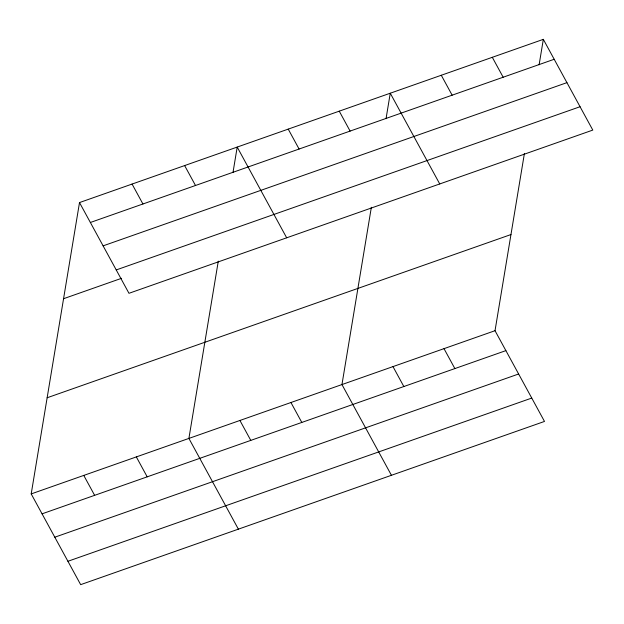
<?xml version="1.0" encoding="UTF-8"?>
<svg xmlns="http://www.w3.org/2000/svg" width="624" height="624" viewBox="0 0 624 624"><rect width="100%" height="100%" fill="white"/><g stroke="black" fill="none" stroke-linecap="round" stroke-linejoin="round"><path stroke-width="0.94" d="M524.417 153.418L495.027 330.697L544.495 421.434L80.668 584.649L31.2 493.912L79.505 202.566L543.332 39.351L592.8 130.088L128.973 293.303L79.505 202.566M218.291 261.144L188.9 438.422L238.376 529.16M232.986 172.52L237.206 147.069L286.673 237.806M371.358 207.277L341.96 384.556L391.435 475.293M386.045 118.661L390.265 93.21L439.741 183.947M539.113 64.802L543.332 39.351M90.363 222.487L554.19 59.272M103.108 245.856L566.935 82.641M116.236 269.935L580.063 106.72M63.562 298.709L121.571 278.296M47.143 397.769L510.962 234.554M31.2 493.912L495.027 330.697M42.065 513.833L505.885 350.626M54.803 537.202L518.63 373.994M67.93 561.28L531.757 398.065M492.305 57.307L503.17 77.228M441.285 75.262L452.15 95.183M339.245 111.166L350.111 131.087M444.007 348.652L454.865 368.573M288.226 129.121L299.091 149.042M392.987 366.608L403.845 386.529M184.634 165.571L195.499 185.492M290.94 402.511L301.805 422.432M132.07 184.064L142.935 203.993M239.92 420.467L250.786 440.388M136.336 456.916L147.194 476.837M83.764 475.418L94.63 495.339"/></g></svg>
